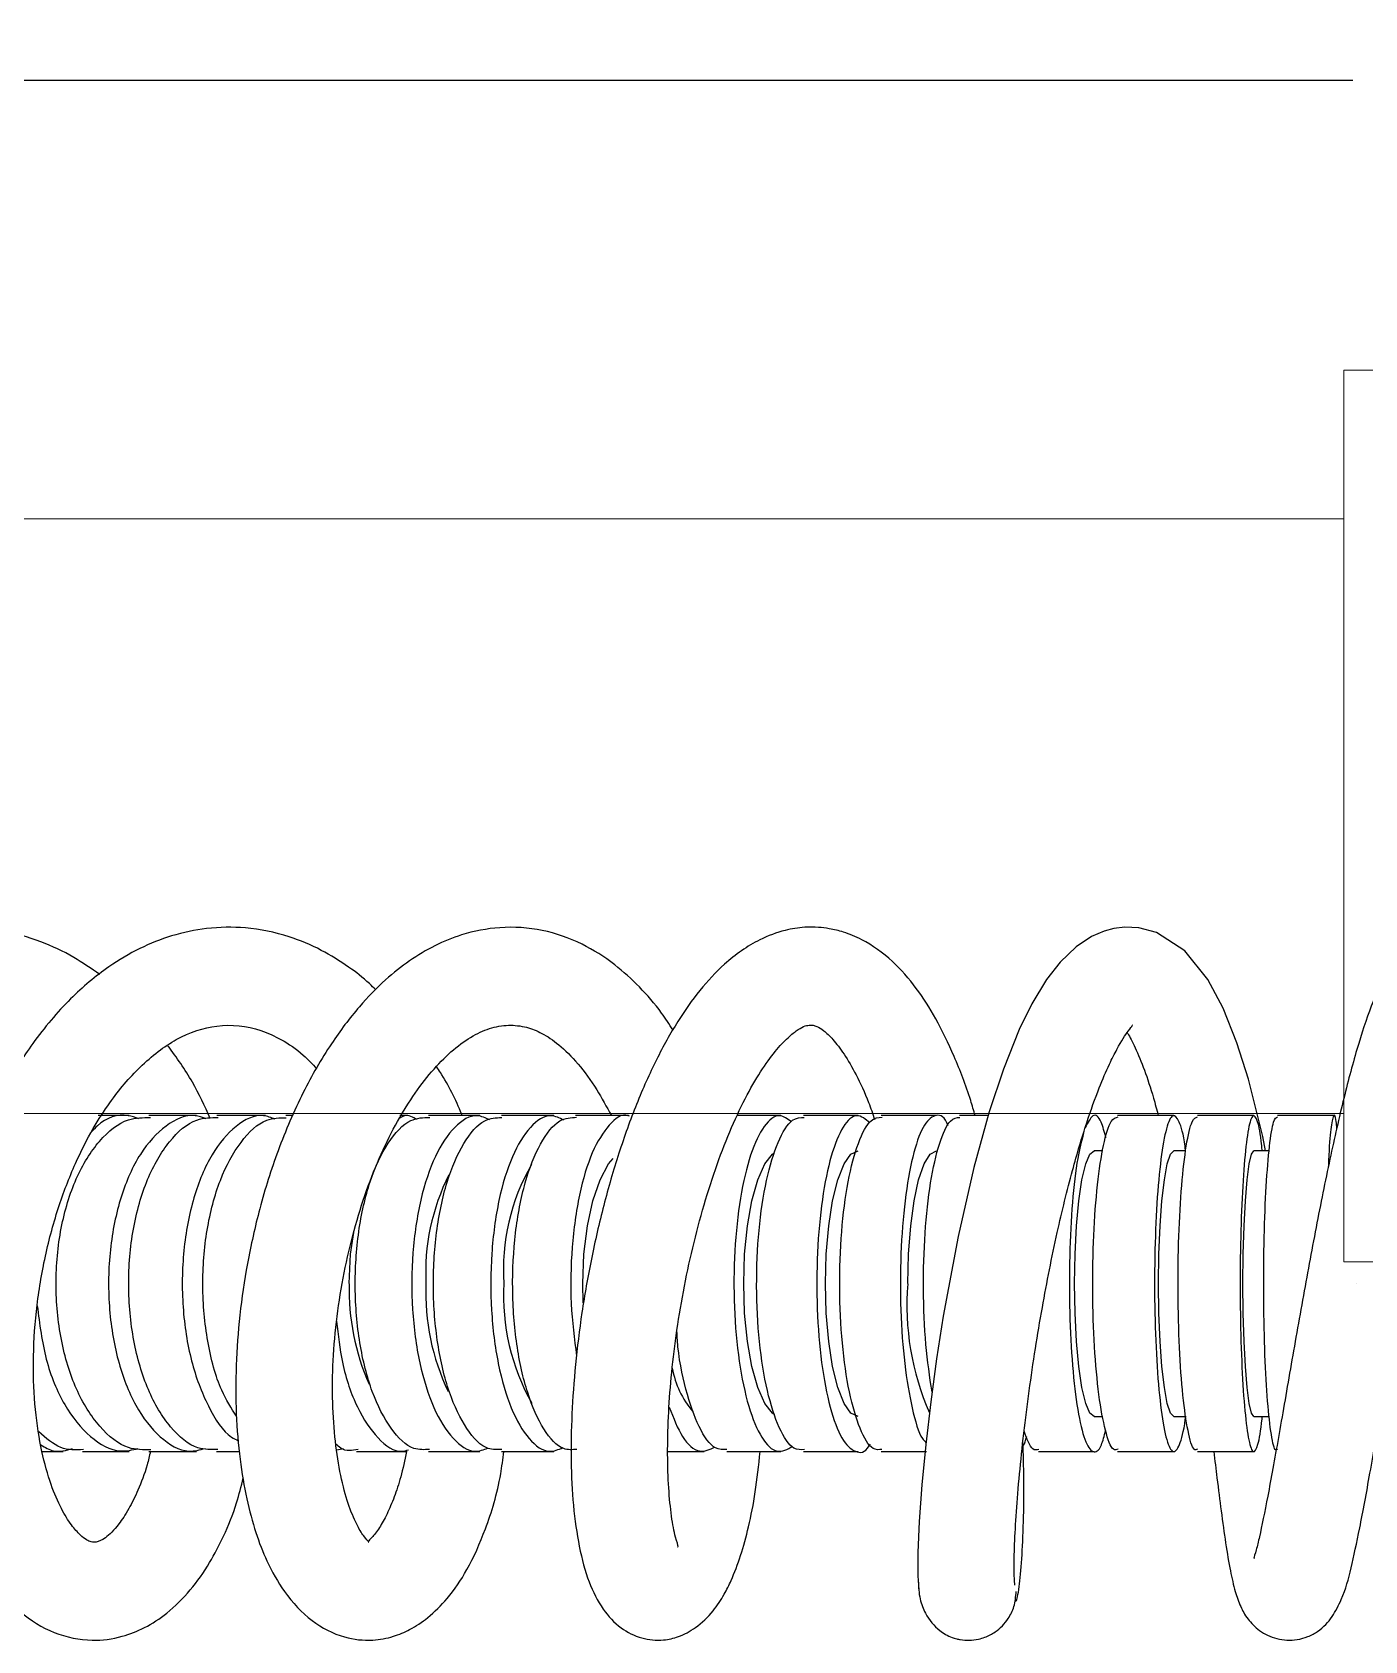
# Model space of a CAD drawing. Header units: millimetres. Extents: x 12325263 to 13848842, y -1463133 to 573208.
# Drawn here: x 12569595.6 to 12569667.3, y -847808.6 to -847722 of the extents above; entities that cross this region are included whole.
import ezdxf
from ezdxf.xclip import XClip

# ---------------------------------------------------------------- set-up
doc = ezdxf.new("R2010")
doc.units = ezdxf.units.MM
doc.header["$LTSCALE"] = 1000
doc.header["$XCLIPFRAME"] = 0
for name, color, linetype in [('fur202301', 252, 'Continuous'), ('WALL', 5, 'Continuous'), ('WALL-SHATCH', 8, 'Continuous'), ('建筑-楼板开洞', 251, 'Continuous')]:
    doc.layers.add(name, color=color, linetype=linetype)

# ---------------------------------------------------------------- blocks, each defined once
blk = doc.blocks.new('adgshg13-A$C7F010FC0')
at = {"layer": 'WALL-SHATCH'}
h = blk.add_hatch(color=256, dxfattribs=at)
h.dxf.hatch_style = 1
h.paths.add_polyline_path([(-60384.171, -16880.895), (-763.165, 197.479), (12587.619, -13153.304), (12587.619, -157996.02), (-162964.851, -188820.432), (-171262.381, -180522.901), (-171262.381, -31310.898), (-150707.191, -10755.708), (-131860.078, -7980.895), (-99162.381, -7980.895), (-99162.381, -4980.895), (-76620.428, -4980.895), (-70107.652, -16880.895)], flags=16)
h.paths.add_polyline_path([(-60091.229, -16380.895), (-646.877, 646.877), (12987.619, -12987.619), (12987.619, -158331.905), (-163100.584, -189250.384), (-171662.381, -180688.586), (-171662.381, -31145.213), (-150777.896, -10260.728), (-131896.687, -7480.895), (-99562.381, -7480.895), (-99562.381, -4580.895), (-76365.552, -4580.895), (-69907.506, -16380.895)])
blk = doc.blocks.new('A$C4C7A72D3')
at = {"layer": 'WALL', "color": 1}
blk.add_blockref('adgshg13-A$C7F010FC0', (210433.012, 205503.569), dxfattribs=at)
blk = doc.blocks.new('asdgag2019070515155847995')
for p, q in [((151.773, -291.544), (151.773, -294.591)), ((153.658, -295.039), (153.658, -295.863)), ((167.976, -295.863), (167.976, -295.029)), ((151.773, -295.862), (151.773, -298.906)), ((169.861, -298.905), (169.861, -295.862)), ((153.658, -299.531), (153.658, -300.17)), ((167.976, -300.17), (167.976, -299.517)), ((151.773, -300.172), (151.773, -303.199)), ((169.861, -303.2), (169.861, -300.171)), ((153.658, -304.005), (153.658, -304.458)), ((167.976, -304.458), (167.976, -303.989)), ((169.861, -307.469), (169.861, -304.46)), ((151.773, -310.173), (151.773, -311.72)), ((151.773, -312.965), (151.773, -315.935)), ((169.861, -315.936), (169.861, -313.491)), ((151.773, -317.169), (151.773, -320.113)), ((169.861, -320.113), (169.861, -317.17)), ((151.773, -321.336), (151.773, -323.695)), ((169.861, -324.254), (169.861, -321.337)), ((169.861, -327.476), (169.861, -325.466)), ((151.773, -329.548), (151.773, -332.394)), ((151.773, -333.575), (151.773, -336.389)), ((169.861, -336.387), (169.861, -333.576)), ((151.773, -337.554), (151.773, -340.323)), ((169.861, -340.323), (169.861, -337.552)), ((151.773, -341.468), (151.773, -341.866)), ((169.861, -344.19), (169.861, -341.469)), ((169.757, -345.248), (169.686, -344.888)), ((151.773, -347.613), (151.773, -347.994)), ((151.773, -349.1), (151.773, -351.726)), ((169.861, -351.727), (169.861, -350.536)), ((151.773, -352.81), (151.773, -355.378)), ((169.861, -355.379), (169.861, -352.81))]:
    blk.add_line(p, q)
at = {"color": 1}
for p, q in [((151.773, -356.439), (151.773, -358.112)), ((169.861, -358.952), (169.861, -356.44)), ((169.861, -361.158), (169.861, -359.99))]:
    blk.add_line(p, q, dxfattribs=at)
at = {"color": 1, "flags": 128}
blk.add_lwpolyline([(153.658, -295.231), (152.89, -295.384), (149.812, -296.157), (147.85, -296.777), (145.986, -297.522), (144.434, -298.351), (142.9, -299.589), (141.921, -301.107), (141.666, -302.051), (141.628, -302.811), (141.697, -303.397), (141.838, -303.934), (142.135, -304.617), (142.679, -305.436), (143.502, -306.298), (144.443, -307.034), (145.757, -307.83), (147.14, -308.505), (149.269, -309.355), (151.572, -310.116), (154.569, -310.945), (158.269, -311.793), (162.564, -312.594), (164.857, -312.953), (167.179, -313.27), (169.468, -313.537), (171.641, -313.744), (173.612, -313.886), (175.281, -313.958), (176.546, -313.963), (177.304, -313.905), (177.304, -313.905)], dxfattribs=at)
at = {"flags": 128}
for points in [[(160.817, -296.449), (159.224, -296.434), (157.711, -296.391), (156.354, -296.321), (155.22, -296.228), (154.367, -296.117), (153.838, -295.993), (153.658, -295.863)], [(167.976, -295.863), (167.797, -295.993), (167.267, -296.117), (166.414, -296.228), (165.281, -296.321), (163.923, -296.391), (162.41, -296.434), (160.817, -296.449)], [(160.817, -300.994), (159.224, -300.973), (157.711, -300.912), (156.354, -300.814), (155.22, -300.684), (154.367, -300.527), (153.838, -300.353), (153.658, -300.17)], [(167.976, -300.17), (167.797, -300.353), (167.267, -300.527), (166.414, -300.684), (165.281, -300.814), (163.923, -300.912), (162.41, -300.973), (160.817, -300.994)], [(160.817, -305.521), (159.224, -305.494), (157.711, -305.416), (156.354, -305.289), (155.22, -305.121), (154.367, -304.919), (153.838, -304.695), (153.658, -304.458)], [(167.976, -304.458), (167.797, -304.695), (167.267, -304.919), (166.414, -305.121), (165.281, -305.289), (163.923, -305.416), (162.41, -305.494), (160.817, -305.521)], [(160.817, -314.498), (159.224, -314.459), (157.711, -314.346), (156.354, -314.163), (155.22, -313.92), (154.367, -313.629), (153.838, -313.304), (153.658, -312.963)], [(160.817, -318.938), (159.224, -318.894), (157.711, -318.763), (156.354, -318.552), (155.22, -318.272), (154.367, -317.937), (153.838, -317.563), (153.658, -317.169)], [(167.976, -317.169), (167.797, -317.563), (167.267, -317.937), (166.414, -318.272), (165.281, -318.552), (163.923, -318.763), (162.41, -318.894), (160.817, -318.938)], [(160.817, -323.339), (159.224, -323.289), (157.711, -323.141), (156.354, -322.903), (155.22, -322.586), (154.367, -322.206), (153.838, -321.784), (153.782, -321.708)], [(167.872, -321.678), (167.797, -321.784), (167.267, -322.206), (166.414, -322.586), (165.281, -322.903), (163.923, -323.141), (162.41, -323.289), (160.817, -323.339)], [(161.844, -331.979), (160.817, -332.005), (159.224, -331.943), (157.711, -331.761), (156.354, -331.469), (155.22, -331.08), (154.367, -330.614), (154.07, -330.369)], [(160.817, -344.589), (159.224, -344.51), (158.059, -344.348)]]:
    blk.add_lwpolyline(points, dxfattribs=at)
for centre, radius, start, end in [((162.02, -300.38), 14.169, 265.13123, 293.92711), ((164.511, -322.371), 4.892, 280.14003, 310.56304), ((160.07, -324.921), 11.363, 240.12598, 273.76839), ((161.463, -324.531), 11.747, 266.84629, 299.54862), ((160.218, -328.788), 11.683, 243.20593, 272.94104), ((161.316, -328.266), 12.2, 267.65527, 295.76092), ((161.155, -332.157), 12.437, 268.44387, 294.04249)]:
    blk.add_arc(centre, radius, start, end)
at = {"color": 1}
for points, knots in [([(151.773, -279.81), (151.584, -279.843), (150.692, -279.999), (148.703, -280.403), (146.15, -281.033), (144.295, -281.741), (143.205, -282.397), (142.593, -282.915), (142.045, -283.611), (141.662, -284.522), (141.58, -285.525), (141.82, -286.501), (142.566, -287.701), (143.822, -288.636), (145.568, -289.456), (147.859, -290.239), (150.615, -290.981), (153.883, -291.733), (157.561, -292.48), (161.497, -293.21), (165.472, -293.909), (169.196, -294.554), (172.31, -295.113), (174.218, -295.509), (175.155, -295.723), (175.637, -295.889), (175.593, -295.843), (175.581, -295.83)], [0, 0, 0, 0, 0.0093572, 0.0440976, 0.1085902, 0.1658572, 0.196198, 0.2190891, 0.2383188, 0.2580928, 0.2816211, 0.307898, 0.3341439, 0.3834457, 0.4321493, 0.4825072, 0.5348369, 0.5889675, 0.6448788, 0.7025997, 0.7617219, 0.8220868, 0.8826023, 0.9388835, 0.9652528, 0.9904682, 1, 1, 1, 1]), ([(169.861, -298.023), (170.339, -297.965), (171.487, -297.825), (173.14, -297.617), (174.854, -297.379), (176.248, -297.145), (177.342, -296.898), (178.153, -296.612), (178.804, -296.28), (179.542, -295.578), (179.995, -294.658), (180.04, -293.658), (179.821, -292.91), (179.422, -292.206), (178.8, -291.637), (177.53, -290.978), (176.176, -290.632), (174.002, -290.152), (171.059, -289.611), (167.488, -288.989), (163.539, -288.3), (159.54, -287.571), (155.667, -286.805), (152.738, -286.147), (150.684, -285.621), (148.864, -285.105), (147.545, -284.62), (146.886, -284.373), (146.624, -284.183), (146.654, -284.26), (146.655, -284.263)], [0, 0, 0, 0, 0.02454, 0.059016, 0.097329, 0.13767, 0.172287, 0.200461, 0.223136, 0.241628, 0.261721, 0.281862, 0.293813, 0.307417, 0.337381, 0.36562, 0.417227, 0.471319, 0.530158, 0.591383, 0.651364, 0.710118, 0.768354, 0.827015, 0.856489, 0.88594, 0.943588, 0.9717, 0.998848, 1, 1, 1, 1]), ([(177.046, -308.736), (176.803, -308.753), (176.328, -308.788), (174.928, -308.761), (173.178, -308.666), (171.138, -308.499), (168.929, -308.267), (166.642, -307.978), (164.358, -307.643), (161.496, -307.163), (158.205, -306.511), (154.838, -305.687), (152.239, -304.914), (150.353, -304.236), (149.073, -303.689), (147.892, -303.086), (147.202, -302.636), (146.923, -302.394), (146.904, -302.407), (146.899, -302.411)], [0, 0, 0, 0, 0.071106, 0.139226, 0.204356, 0.266497, 0.325646, 0.381807, 0.434978, 0.485166, 0.576431, 0.655931, 0.723754, 0.780028, 0.824897, 0.858942, 0.927463, 0.978114, 1, 1, 1, 1]), ([(177.833, -308.725), (177.871, -308.708), (178.003, -308.647), (177.251, -308.505), (175.784, -308.358), (173.752, -308.265), (171.579, -308.237), (169.993, -308.279), (169.302, -308.298)], [0, 0, 0, 0, 0.08581, 0.303414, 0.506087, 0.693859, 0.866729, 1, 1, 1, 1]), ([(176.813, -313.939), (177.145, -313.923), (177.768, -313.895), (178.733, -313.517), (179.457, -312.918), (179.808, -312.294), (179.929, -311.908), (180.03, -311.432), (180.02, -310.905), (179.834, -310.265), (179.523, -309.659), (178.955, -309.115), (178.18, -308.735), (177.664, -308.688), (177.386, -308.663)], [0, 0, 0, 0, 0.119267, 0.224044, 0.387879, 0.494021, 0.526989, 0.548283, 0.64764, 0.68322, 0.744452, 0.847596, 0.918044, 1, 1, 1, 1]), ([(151.773, -310.876), (151.501, -310.955), (150.357, -311.283), (148.583, -311.975), (146.546, -312.951), (144.863, -314.029), (143.371, -315.332), (142.378, -316.725), (141.898, -317.887), (141.708, -318.656), (141.62, -319.372), (141.618, -320.157), (141.782, -321.211), (142.332, -322.699), (143.462, -324.312), (144.988, -325.721), (146.699, -326.931), (148.748, -328.072), (151.126, -329.133), (153.773, -330.087), (156.586, -330.903), (159.482, -331.569), (162.371, -332.076), (165.179, -332.424), (167.859, -332.617), (170.408, -332.659), (172.821, -332.538), (175.05, -332.222), (176.864, -331.728), (178.305, -331.019), (179.351, -330.062), (179.859, -329.08), (180.015, -328.243), (180.01, -327.543), (179.835, -326.797), (179.35, -325.873), (178.521, -325.011), (177.579, -324.395), (176.27, -323.748), (174.454, -323.163), (172.047, -322.691), (170.599, -322.536), (169.861, -322.457)], [0, 0, 0, 0, 0.009485, 0.039778, 0.068927, 0.096476, 0.125136, 0.15655, 0.174207, 0.187607, 0.197227, 0.210001, 0.228256, 0.251907, 0.28639, 0.314447, 0.342345, 0.371926, 0.402686, 0.433464, 0.464251, 0.49503, 0.525413, 0.55537, 0.584966, 0.614774, 0.645729, 0.677984, 0.711458, 0.742062, 0.768059, 0.789648, 0.799061, 0.809131, 0.824541, 0.843576, 0.86574, 0.883664, 0.898683, 0.946623, 0.972802, 1, 1, 1, 1]), ([(174.981, -326.912), (174.982, -326.898), (174.985, -326.838), (174.497, -327.029), (173.414, -327.234), (171.882, -327.39), (170.066, -327.454), (168.046, -327.413), (165.88, -327.26), (163.607, -326.994), (161.25, -326.608), (158.878, -326.105), (156.563, -325.494), (154.373, -324.788), (152.376, -324.005), (150.63, -323.171), (149.223, -322.338), (148.164, -321.55), (147.452, -320.839), (147.115, -320.384), (146.937, -320.064), (146.889, -319.773), (146.903, -319.595), (146.975, -319.346), (147.166, -319.045), (147.595, -318.576), (148.435, -317.92), (149.567, -317.273), (150.768, -316.708), (151.671, -316.392), (151.983, -316.283)], [0, 0, 0, 0, 0.0131183, 0.0539711, 0.1001419, 0.1448322, 0.1877212, 0.2286404, 0.2683657, 0.3085124, 0.3490541, 0.3899096, 0.4308893, 0.4717222, 0.5123349, 0.552623, 0.5912613, 0.6276028, 0.6634682, 0.6978886, 0.7337538, 0.7595515, 0.7762718, 0.7970208, 0.8333138, 0.8704258, 0.9048935, 0.9411674, 0.9796673, 1, 1, 1, 1]), ([(147.164, -327.145), (146.854, -327.347), (146.002, -327.901), (144.818, -328.943), (143.529, -330.353), (142.416, -332.116), (141.701, -334.211), (141.552, -336.371), (141.93, -338.368), (142.789, -340.474), (144.082, -342.32), (145.955, -344.14), (147.956, -345.647), (150.539, -347.141), (153.547, -348.438), (156.678, -349.421), (159.664, -350.091), (162.504, -350.51), (165.227, -350.71), (167.839, -350.701), (170.25, -350.501), (172.384, -350.14), (174.211, -349.649), (175.863, -349.013), (177.582, -348.034), (179.03, -346.672), (179.898, -345.021), (180.075, -343.442), (179.853, -342.256), (179.429, -341.243), (178.783, -340.277), (177.729, -339.218), (176.175, -338.154), (173.959, -337.175), (171.799, -336.508), (170.265, -336.312), (169.861, -336.261)], [0, 0, 0, 0, 0.014233, 0.039099, 0.063901, 0.093851, 0.128075, 0.163668, 0.194934, 0.217533, 0.263368, 0.290469, 0.322115, 0.358206, 0.396688, 0.43239, 0.465167, 0.495566, 0.525709, 0.555886, 0.58592, 0.614212, 0.640476, 0.665207, 0.694965, 0.732057, 0.767387, 0.794526, 0.814765, 0.83148, 0.852518, 0.878128, 0.908683, 0.944419, 0.985358, 1, 1, 1, 1]), ([(174.72, -343.533), (174.714, -343.535), (174.695, -343.54), (174.467, -343.777), (173.909, -344.131), (172.891, -344.59), (171.394, -345.021), (169.587, -345.328), (167.523, -345.493), (165.266, -345.493), (162.902, -345.308), (160.532, -344.944), (158.234, -344.425), (156.061, -343.769), (154.055, -342.994), (152.262, -342.12), (150.686, -341.16), (149.354, -340.144), (148.281, -339.094), (147.491, -338.022), (147.036, -337.006), (146.857, -336.052), (146.969, -335.058), (147.308, -334.201), (147.931, -333.269), (148.944, -332.256), (150.24, -331.292), (151.293, -330.727), (151.773, -330.469)], [0, 0, 0, 0, 0.016851, 0.051569, 0.093489, 0.135403, 0.17712, 0.218967, 0.260953, 0.302965, 0.344717, 0.385562, 0.425427, 0.464232, 0.502188, 0.539462, 0.57602, 0.612979, 0.650884, 0.689859, 0.730597, 0.773026, 0.811911, 0.846184, 0.882984, 0.924124, 0.965434, 1, 1, 1, 1]), ([(169.861, -341.494), (170.324, -341.595), (171.214, -341.791), (172.349, -342.168), (173.274, -342.567), (174.002, -342.971), (174.555, -343.421), (174.703, -343.585), (174.742, -343.558), (174.738, -343.545), (174.738, -343.544)], [0, 0, 0, 0, 0.126627, 0.243915, 0.369681, 0.506844, 0.654939, 0.817111, 0.983045, 1, 1, 1, 1]), ([(145.003, -343.154), (144.889, -343.268), (144.429, -343.724), (143.691, -344.704), (142.793, -346.138), (142.019, -347.993), (141.596, -350.068), (141.629, -352.199), (142.033, -354.122), (142.738, -355.897), (143.835, -357.746), (145.479, -359.699), (147.686, -361.571), (150.043, -363.059), (152.244, -364.143), (154.45, -365.015), (156.921, -365.774), (159.791, -366.394), (162.965, -366.78), (166.142, -366.846), (169.018, -366.61), (171.412, -366.165), (173.418, -365.576), (175.259, -364.81), (177.032, -363.744), (178.577, -362.342), (179.715, -360.505), (180.108, -358.559), (179.901, -356.949), (179.354, -355.552), (178.542, -354.32), (177.372, -353.139), (175.936, -352.123), (174.357, -351.306), (172.86, -350.687), (171.729, -350.406), (171.278, -350.294)], [0, 0, 0, 0, 0.006474, 0.026013, 0.050288, 0.077447, 0.113236, 0.144376, 0.172558, 0.19899, 0.226089, 0.262868, 0.303435, 0.337322, 0.364603, 0.390314, 0.419729, 0.452844, 0.48968, 0.52863, 0.564161, 0.595853, 0.623736, 0.651412, 0.683192, 0.718979, 0.756534, 0.7942, 0.824344, 0.846815, 0.871875, 0.901362, 0.929627, 0.953914, 0.98163, 1, 1, 1, 1]), ([(169.85, -355.293), (170.094, -355.351), (170.875, -355.533), (171.92, -355.943), (173.024, -356.488), (173.935, -357.098), (174.552, -357.724), (174.755, -358.217), (174.731, -358.522), (174.536, -358.917), (173.827, -359.565), (172.943, -360.113), (171.637, -360.677), (169.853, -361.179), (167.626, -361.528), (165.069, -361.642), (162.322, -361.485), (159.504, -361.038), (156.799, -360.32), (154.431, -359.413), (152.541, -358.452), (151.135, -357.547), (150.037, -356.692), (148.766, -355.508), (147.474, -353.802), (146.785, -351.654), (146.959, -349.756), (147.659, -348.216), (148.341, -347.191), (148.996, -346.57), (149.253, -346.326)], [0, 0, 0, 0, 0.013373, 0.04266, 0.069194, 0.099417, 0.1457, 0.186603, 0.220031, 0.272526, 0.300654, 0.331449, 0.365243, 0.402084, 0.441626, 0.481861, 0.522402, 0.563165, 0.604037, 0.642107, 0.674445, 0.701138, 0.72303, 0.745903, 0.797368, 0.8556, 0.918683, 0.948076, 0.979688, 1, 1, 1, 1]), ([(151.941, -355.915), (151.874, -356.109), (151.617, -356.851), (151.897, -357.777), (152.529, -358.359), (152.64, -358.461)], [0, 0, 0, 0, 0.225344, 0.864123, 1, 1, 1, 1]), ([(144.174, -358.022), (143.854, -358.485), (143.155, -359.497), (142.332, -361.262), (141.739, -363.336), (141.538, -365.684), (141.862, -368.175), (142.669, -370.437), (143.742, -372.337), (145.015, -374.034), (146.77, -375.828), (149.096, -377.597), (151.754, -379.105), (154.461, -380.249), (157.164, -381.085), (159.895, -381.658), (162.69, -381.98), (165.526, -382.035), (168.321, -381.801), (171.009, -381.265), (173.509, -380.417), (175.724, -379.265), (177.487, -377.885), (178.745, -376.401), (179.53, -374.925), (179.936, -373.521), (180.053, -372.164), (179.903, -370.745), (179.402, -369.211), (178.478, -367.63), (177.127, -366.188), (176.014, -365.232), (175.261, -364.828), (175.186, -364.788)], [0, 0, 0, 0, 0.024248, 0.053061, 0.085523, 0.121381, 0.16095, 0.199635, 0.22734, 0.254383, 0.289681, 0.330494, 0.369152, 0.405232, 0.438857, 0.472215, 0.506534, 0.541855, 0.57818, 0.615132, 0.652699, 0.690965, 0.729059, 0.763041, 0.792377, 0.818301, 0.842074, 0.86695, 0.896336, 0.928473, 0.961612, 0.99618, 1, 1, 1, 1]), ([(169.753, -358.9), (169.769, -359.317), (169.803, -360.165), (169.132, -360.919), (168.791, -361.302)], [0, 0, 0, 0, 0.492069, 1, 1, 1, 1]), ([(169.494, -361.193), (169.629, -360.967), (169.96, -360.415), (169.793, -359.834), (169.695, -359.491)], [0, 0, 0, 0, 0.4100056, 1, 1, 1, 1])]:
    blk.add_open_spline(points, degree=3, knots=knots, dxfattribs=at)
for points, knots in [([(160.817, -290.357), (160.817, -290.357), (160.817, -290.357), (160.817, -290.357), (160.817, -290.357), (160.817, -290.357), (160.817, -290.357), (160.817, -290.357), (160.817, -290.357), (160.817, -290.357), (160.817, -290.357), (160.817, -290.357), (160.817, -290.357), (160.817, -290.357), (160.817, -290.357), (160.817, -290.357), (160.817, -290.357), (160.817, -290.357), (160.817, -290.357), (160.817, -290.357), (160.817, -290.357), (160.817, -290.357)], [0, 0, 0, 0, 0.053699, 0.107398, 0.161076, 0.214727, 0.268366, 0.322015, 0.375691, 0.4294, 0.483128, 0.536877, 0.590596, 0.644285, 0.697943, 0.751583, 0.805227, 0.858893, 0.912592, 0.966319, 1, 1, 1, 1]), ([(152.465, -291.39), (152.331, -291.403), (151.739, -291.459), (151.657, -291.577), (152.389, -291.718), (153.483, -291.816), (154.424, -291.849), (154.549, -291.854)], [0, 0, 0, 0, 0.085316, 0.375389, 0.665465, 0.955539, 1, 1, 1, 1]), ([(169.732, -294.582), (169.762, -294.626), (169.849, -294.754), (168.869, -294.956), (166.987, -295.154), (164.36, -295.289), (161.347, -295.346), (158.272, -295.318), (155.478, -295.208), (153.312, -295.029), (151.958, -294.812), (151.874, -294.656), (151.835, -294.584)], [0, 0, 0, 0, 0.056798, 0.163235, 0.269672, 0.376108, 0.482545, 0.588981, 0.695417, 0.801854, 0.90829, 1, 1, 1, 1]), ([(153.658, -295.418), (153.568, -295.426), (152.755, -295.491), (151.982, -295.665), (151.608, -295.913), (152.348, -296.16), (154.022, -296.372), (156.468, -296.527), (159.402, -296.608), (162.497, -296.604), (165.402, -296.517), (167.791, -296.356), (169.39, -296.139), (170.036, -295.891), (169.592, -295.643), (168.741, -295.48), (168.014, -295.416), (167.976, -295.413)], [0, 0, 0, 0, 0.009515, 0.085384, 0.161254, 0.237126, 0.312997, 0.388867, 0.464734, 0.5406, 0.616466, 0.692332, 0.7682, 0.844069, 0.91994, 0.995812, 1, 1, 1, 1]), ([(153.658, -299.542), (153.579, -299.551), (152.774, -299.642), (151.998, -299.885), (151.604, -300.233), (152.326, -300.581), (153.984, -300.882), (156.418, -301.102), (159.347, -301.217), (162.442, -301.214), (165.353, -301.093), (167.754, -300.868), (169.369, -300.565), (170.034, -300.215), (169.61, -299.866), (168.76, -299.635), (168.025, -299.543), (167.976, -299.536)], [0, 0, 0, 0, 0.008335, 0.084199, 0.160064, 0.235931, 0.311797, 0.387662, 0.463525, 0.539386, 0.615247, 0.691108, 0.766971, 0.842835, 0.918701, 0.994568, 1, 1, 1, 1]), ([(169.733, -298.902), (169.758, -298.962), (169.832, -299.138), (168.842, -299.42), (166.948, -299.698), (164.311, -299.887), (161.294, -299.964), (158.221, -299.923), (155.434, -299.766), (153.282, -299.513), (151.951, -299.208), (151.877, -298.992), (151.843, -298.894)], [0, 0, 0, 0, 0.054473, 0.161463, 0.268453, 0.375443, 0.482432, 0.589421, 0.696411, 0.8034, 0.91039, 1, 1, 1, 1]), ([(147.312, -302.688), (147.327, -302.677), (147.493, -302.563), (148.124, -302.234), (149.282, -301.76), (150.535, -301.339), (151.45, -301.096), (151.773, -301.01)], [0, 0, 0, 0, 0.024375, 0.272325, 0.558398, 0.84423, 1, 1, 1, 1]), ([(152.961, -303.829), (152.653, -303.912), (151.854, -304.128), (151.592, -304.527), (152.148, -304.806), (152.415, -304.941)], [0, 0, 0, 0, 0.2455445, 0.6364009, 1, 1, 1, 1]), ([(169.734, -303.175), (169.761, -303.261), (169.835, -303.498), (168.822, -303.869), (166.911, -304.226), (164.266, -304.467), (161.245, -304.565), (158.174, -304.509), (155.395, -304.306), (153.254, -303.977), (151.932, -303.581), (151.869, -303.301), (151.84, -303.172)], [0, 0, 0, 0, 0.060619, 0.166745, 0.272871, 0.378997, 0.485123, 0.591248, 0.697374, 0.803499, 0.909625, 1, 1, 1, 1]), ([(152.728, -305.035), (153.135, -305.146), (154.028, -305.39), (156.388, -305.655), (159.291, -305.808), (162.392, -305.806), (165.308, -305.653), (167.717, -305.365), (169.359, -304.974), (169.997, -304.528), (169.789, -304.129), (169.009, -303.921), (168.726, -303.846)], [0, 0, 0, 0, 0.088817, 0.195131, 0.301442, 0.407751, 0.514059, 0.620368, 0.72668, 0.832993, 0.939309, 1, 1, 1, 1]), ([(169.736, -307.443), (169.767, -307.553), (169.846, -307.831), (169.173, -308.085), (168.765, -308.239)], [0, 0, 0, 0, 0.392931, 1, 1, 1, 1]), ([(169.54, -308.323), (169.533, -308.304), (169.499, -308.222), (169.246, -308.152), (169.051, -308.097)], [0, 0, 0, 0, 0.224363, 1, 1, 1, 1]), ([(166.653, -313.198), (165.827, -313.322), (164.163, -313.57), (161.105, -313.692), (158.051, -313.605), (155.288, -313.301), (153.183, -312.82), (151.922, -312.26), (151.881, -311.872), (151.863, -311.703)], [0, 0, 0, 0, 0.145802, 0.293748, 0.441693, 0.589639, 0.737585, 0.885531, 1, 1, 1, 1]), ([(152.323, -312.33), (152.269, -312.352), (151.746, -312.568), (151.667, -313.051), (152.24, -313.693), (153.874, -314.261), (156.264, -314.681), (159.177, -314.907), (162.267, -314.914), (165.213, -314.702), (167.593, -314.289), (169.038, -313.869), (169.298, -313.59), (169.359, -313.524)], [0, 0, 0, 0, 0.01242, 0.118546, 0.224674, 0.330801, 0.436926, 0.543049, 0.649169, 0.755288, 0.861408, 0.96753, 1, 1, 1, 1]), ([(169.741, -315.896), (169.759, -316.057), (169.804, -316.469), (168.72, -317.096), (166.751, -317.679), (164.071, -318.066), (161.035, -318.212), (157.974, -318.101), (155.226, -317.747), (153.139, -317.187), (151.898, -316.538), (151.873, -316.088), (151.862, -315.891)], [0, 0, 0, 0, 0.06754, 0.173703, 0.279866, 0.386029, 0.492191, 0.598353, 0.704516, 0.810678, 0.916841, 1, 1, 1, 1]), ([(152.162, -316.544), (151.968, -316.777), (151.567, -317.257), (152.243, -317.996), (153.818, -318.651), (156.203, -319.14), (159.104, -319.406), (162.198, -319.42), (165.138, -319.18), (167.584, -318.714), (169.294, -318.071), (169.947, -317.336), (169.948, -316.788), (169.478, -316.545), (169.445, -316.528)], [0, 0, 0, 0, 0.085565, 0.176324, 0.267082, 0.357839, 0.448593, 0.539345, 0.630097, 0.720849, 0.811603, 0.902359, 0.993117, 1, 1, 1, 1]), ([(169.746, -320.069), (169.759, -320.259), (169.792, -320.734), (168.678, -321.449), (166.686, -322.104), (163.992, -322.534), (160.951, -322.691), (157.894, -322.558), (155.159, -322.15), (153.095, -321.512), (151.888, -320.786), (151.877, -320.288), (151.872, -320.076)], [0, 0, 0, 0, 0.070874, 0.17714, 0.283406, 0.389671, 0.495937, 0.602202, 0.708467, 0.814732, 0.920997, 1, 1, 1, 1]), ([(152.107, -320.761), (151.949, -320.974), (151.582, -321.466), (152.22, -322.252), (153.762, -322.997), (156.131, -323.556), (159.021, -323.864), (162.115, -323.888), (165.061, -323.624), (167.534, -323.102), (169.23, -322.383), (170.048, -321.544), (169.727, -320.984), (169.567, -320.706)], [0, 0, 0, 0, 0.070933, 0.163974, 0.257014, 0.350053, 0.443089, 0.536123, 0.629157, 0.722191, 0.815227, 0.908265, 1, 1, 1, 1]), ([(169.745, -324.245), (169.75, -324.453), (169.764, -324.977), (168.631, -325.773), (166.599, -326.473), (164.691, -326.874), (163.528, -326.929), (163.368, -326.937)], [0, 0, 0, 0, 0.171384, 0.433615, 0.695844, 0.958074, 1, 1, 1, 1]), ([(167.473, -327.356), (168.049, -327.125), (169.251, -326.644), (170.013, -325.756), (169.742, -325.165), (169.615, -324.889)], [0, 0, 0, 0, 0.32897, 0.685702, 1, 1, 1, 1]), ([(151.806, -329.488), (151.795, -329.511), (151.607, -329.876), (152.199, -330.606), (153.619, -331.53), (155.963, -332.236), (158.816, -332.631), (161.902, -332.703), (163.786, -332.461), (164.713, -332.342)], [0, 0, 0, 0, 0.010977, 0.176691, 0.342404, 0.508115, 0.673821, 0.839524, 1, 1, 1, 1]), ([(169.739, -332.333), (169.76, -332.569), (169.815, -333.187), (168.754, -334.135), (166.804, -335.025), (164.136, -335.618), (161.104, -335.848), (158.04, -335.689), (155.281, -335.159), (153.177, -334.317), (151.912, -333.331), (151.874, -332.645), (151.858, -332.34)], [0, 0, 0, 0, 0.065786, 0.17199, 0.278194, 0.384398, 0.490602, 0.596805, 0.703009, 0.809213, 0.915416, 1, 1, 1, 1]), ([(152.014, -333.036), (151.902, -333.263), (151.608, -333.865), (152.282, -334.856), (153.859, -335.844), (156.264, -336.579), (159.17, -336.974), (162.266, -336.987), (165.195, -336.615), (167.642, -335.9), (169.277, -334.926), (170.01, -333.935), (169.746, -333.324), (169.645, -333.09)], [0, 0, 0, 0, 0.059104, 0.156911, 0.254718, 0.352523, 0.450325, 0.548125, 0.645925, 0.743725, 0.841527, 0.939331, 1, 1, 1, 1]), ([(169.737, -336.367), (169.754, -336.612), (169.8, -337.27), (168.733, -338.284), (166.774, -339.243), (164.099, -339.881), (161.065, -340.125), (158.003, -339.948), (155.249, -339.369), (153.157, -338.454), (151.918, -337.405), (151.885, -336.684), (151.871, -336.376)], [0, 0, 0, 0, 0.063501, 0.170601, 0.2777, 0.3848, 0.491898, 0.598997, 0.706096, 0.813195, 0.920294, 1, 1, 1, 1]), ([(151.997, -337.02), (151.896, -337.242), (151.61, -337.871), (152.271, -338.922), (153.833, -339.994), (156.23, -340.793), (159.132, -341.226), (162.228, -341.245), (165.16, -340.848), (167.616, -340.078), (169.258, -339.026), (169.997, -337.981), (169.756, -337.346), (169.67, -337.119)], [0, 0, 0, 0, 0.0542607, 0.1532339, 0.2522065, 0.3511772, 0.4501454, 0.5491116, 0.648077, 0.747043, 0.8460109, 0.9449812, 1, 1, 1, 1]), ([(151.773, -338.505), (151.752, -338.513), (150.915, -338.833), (150.023, -339.297), (149.237, -339.809), (149.132, -339.878)], [0, 0, 0, 0, 0.022252, 0.869399, 1, 1, 1, 1]), ([(169.741, -340.263), (169.757, -340.544), (169.8, -341.27), (168.714, -342.375), (166.742, -343.402), (164.06, -344.083), (161.024, -344.339), (157.963, -344.142), (155.217, -343.515), (153.133, -342.527), (151.897, -341.384), (151.874, -340.594), (151.864, -340.248)], [0, 0, 0, 0, 0.067264, 0.1735464, 0.2798287, 0.3861106, 0.4923924, 0.5986739, 0.7049554, 0.8112371, 0.9175191, 1, 1, 1, 1]), ([(151.983, -340.941), (151.855, -341.161), (151.673, -341.472), (151.853, -341.778), (151.906, -341.868)], [0, 0, 0, 0, 0.704472, 1, 1, 1, 1]), ([(162.835, -345.269), (163.591, -345.183), (165.332, -344.984), (167.588, -344.188), (169.223, -343.071), (169.958, -342.074), (169.794, -341.518), (169.76, -341.402)], [0, 0, 0, 0, 0.190023, 0.438091, 0.686163, 0.934242, 1, 1, 1, 1]), ([(169.745, -344.109), (169.805, -344.429), (169.885, -344.847), (169.532, -345.223), (169.45, -345.312)], [0, 0, 0, 0, 0.764868, 1, 1, 1, 1]), ([(167.957, -350.657), (167.519, -350.939), (166.459, -351.622), (163.958, -352.276), (160.936, -352.561), (157.875, -352.32), (155.143, -351.595), (153.087, -350.462), (151.898, -349.197), (151.887, -348.341), (151.882, -347.99)], [0, 0, 0, 0, 0.095254, 0.230413, 0.365571, 0.50073, 0.635889, 0.771047, 0.906206, 1, 1, 1, 1]), ([(151.96, -348.58), (151.88, -348.787), (151.609, -349.489), (152.23, -350.712), (153.744, -352.032), (156.115, -353.026), (159.002, -353.576), (162.092, -353.62), (165.058, -353.158), (167.469, -352.227), (168.934, -351.293), (169.214, -350.675), (169.271, -350.548)], [0, 0, 0, 0, 0.048167, 0.163434, 0.2787, 0.393964, 0.509225, 0.624484, 0.739742, 0.855001, 0.970261, 1, 1, 1, 1]), ([(151.925, -352.07), (151.259, -352.376), (149.844, -353.026), (148.649, -353.886), (148.016, -354.342)], [0, 0, 0, 0, 0.470275, 1, 1, 1, 1]), ([(151.95, -352.288), (151.876, -352.489), (151.608, -353.213), (152.215, -354.49), (153.712, -355.892), (156.073, -356.95), (158.952, -357.54), (162.047, -357.597), (164.998, -357.114), (167.491, -356.145), (169.184, -354.802), (169.975, -353.457), (169.765, -352.631), (169.689, -352.335)], [0, 0, 0, 0, 0.038581, 0.139161, 0.239741, 0.340318, 0.440894, 0.541467, 0.642039, 0.742612, 0.843186, 0.943763, 1, 1, 1, 1]), ([(169.748, -351.661), (169.756, -352.021), (169.777, -352.916), (168.643, -354.257), (166.633, -355.477), (163.928, -356.273), (160.883, -356.557), (157.83, -356.296), (155.105, -355.519), (153.059, -354.315), (151.875, -352.955), (151.876, -352.031), (151.876, -351.641)], [0, 0, 0, 0, 0.071686, 0.178046, 0.284406, 0.390765, 0.497125, 0.603484, 0.709843, 0.816202, 0.922562, 1, 1, 1, 1]), ([(169.754, -355.28), (169.76, -355.68), (169.774, -356.644), (168.617, -358.073), (166.592, -359.352), (163.879, -360.183), (160.831, -360.472), (157.781, -360.188), (155.064, -359.361), (153.032, -358.086), (151.866, -356.656), (151.875, -355.69), (151.88, -355.287)], [0, 0, 0, 0, 0.075317, 0.181431, 0.287544, 0.393658, 0.499771, 0.605884, 0.711997, 0.81811, 0.924223, 1, 1, 1, 1]), ([(162.013, -361.389), (162.994, -361.264), (164.97, -361.012), (167.454, -359.97), (169.164, -358.569), (169.97, -357.146), (169.766, -356.27), (169.692, -355.952)], [0, 0, 0, 0, 0.216474, 0.435963, 0.655455, 0.874953, 1, 1, 1, 1])]:
    blk.add_open_spline(points, degree=3, knots=knots)
blk = doc.blocks.new('*U1453')
at = {"color": 1, "lineweight": 0}
blk.add_lwpolyline([(-1651.5, -290.621), (-1651.5, -278.621), (-1603.5, -278.621), (-1603.5, -290.621)], close=True, dxfattribs=at)
for points in [[(-1643.5, -421.182), (-1643.5, -290.621)], [(-1611.5, -290.621), (-1611.5, -420.621)]]:
    blk.add_lwpolyline(points, dxfattribs=at)
blk = doc.blocks.new('sdfgsdffhg')
at = {"layer": 'fur202301', "xscale": -1, "rotation": 270}
blk.add_blockref('*U1453', (-11127.073, 27920.118, 0), dxfattribs=at)
at = {"layer": 'fur202301', "rotation": 270}
blk.add_blockref('asdgag2019070515155847995', (-11126.677, 26428.267), dxfattribs=at)

msp = doc.modelspace()

# ---------------------------------------------------------------- block references
ref = msp.add_blockref('A$C4C7A72D3', (12385714.853, -906209.521), dxfattribs=dict(rotation=350.041249254255))
XClip(ref).set_block_clipping_path([(223442.8584877662, 85923.1187333744), (220542.7961432356, 85923.1422391906), (220542.8579492103, 89292.823275506), (211526.9150355905, 89292.8101311298), (210631.4331447985, 94392.8080583527), (206113.3685902953, 94392.8025418455), (206001.4315187763, 95030.3127344656), (204376.2826588508, 94744.9613686837), (203364.4570056833, 100506.9030052917), (197947.3947122637, 99555.7482674252), (192482.3428474721, 130679.4765393781), (190118.7804593667, 130264.4504016289), (191623.4071957469, 121695.6427078634), (177046.6486519482, 119136.2011700841), (175707.6223907359, 126760.8483765714), (173902.988371335, 128026.4039125028), (169528.3854461554, 127258.2903269802), (169070.0967394859, 129868.3614864857), (163308.2517458182, 128856.6693391807), (163766.52659606, 126246.6171700556), (159679.1795131005, 125528.9180921423), (170669.6888374612, 62935.797914044), (167222.1989369914, 62330.4650948944), (167939.7759490944, 58243.6808593175), (171386.9528796654, 58848.2912487988), (172857.0656793863, 50477.0032648193), (165962.5026008021, 49266.4230898353), (168037.7813034765, 37447.1796448426), (140649.9584970828, 32638.2390106404), (115387.9799239188, 28202.5781787895), (95598.7254695911, 140907.4332163476), (226939.476109907, 163968.8668500402), (240128.6952811591, 88852.8973128139)])

# ---------------------------------------------------------------- next in the draw order: hatches: boundary and pattern name
at = {"layer": '建筑-楼板开洞'}
h = msp.add_hatch(dxfattribs=at)
h.set_pattern_fill('DASH', color=256, scale=500)
h.set_pattern_definition([(0, (0, 0), (476.25, 476.25), [476.25, -476.25])])
h.paths.add_polyline_path([(12597696.741, -842386.786), (12590696.811, -842386.901), (12590697.067, -843986.786), (12595796.811, -843986.852), (12595797.067, -849736.852), (12588796.811, -849736.786), (12588796.811, -851936.786), (12564896.811, -851936.786), (12564896.811, -816186.786), (12568846.811, -816186.786), (12568846.811, -816040), (12568846.811, -807536.786), (12574696.829, -807536.802), (12574696.771, -810386.786), (12575896.811, -810386.786), (12579055.235, -810386.784), (12580496.915, -811828.207), (12580696.915, -819086.85), (12595696.917, -819086.721), (12595696.898, -812786.786), (12597696.659, -812786.786)])

# ---------------------------------------------------------------- next in the draw order: block references
msp.add_blockref('sdfgsdffhg', (12581083.899, -874056.804, 0))

doc.saveas('drawing.dxf')
